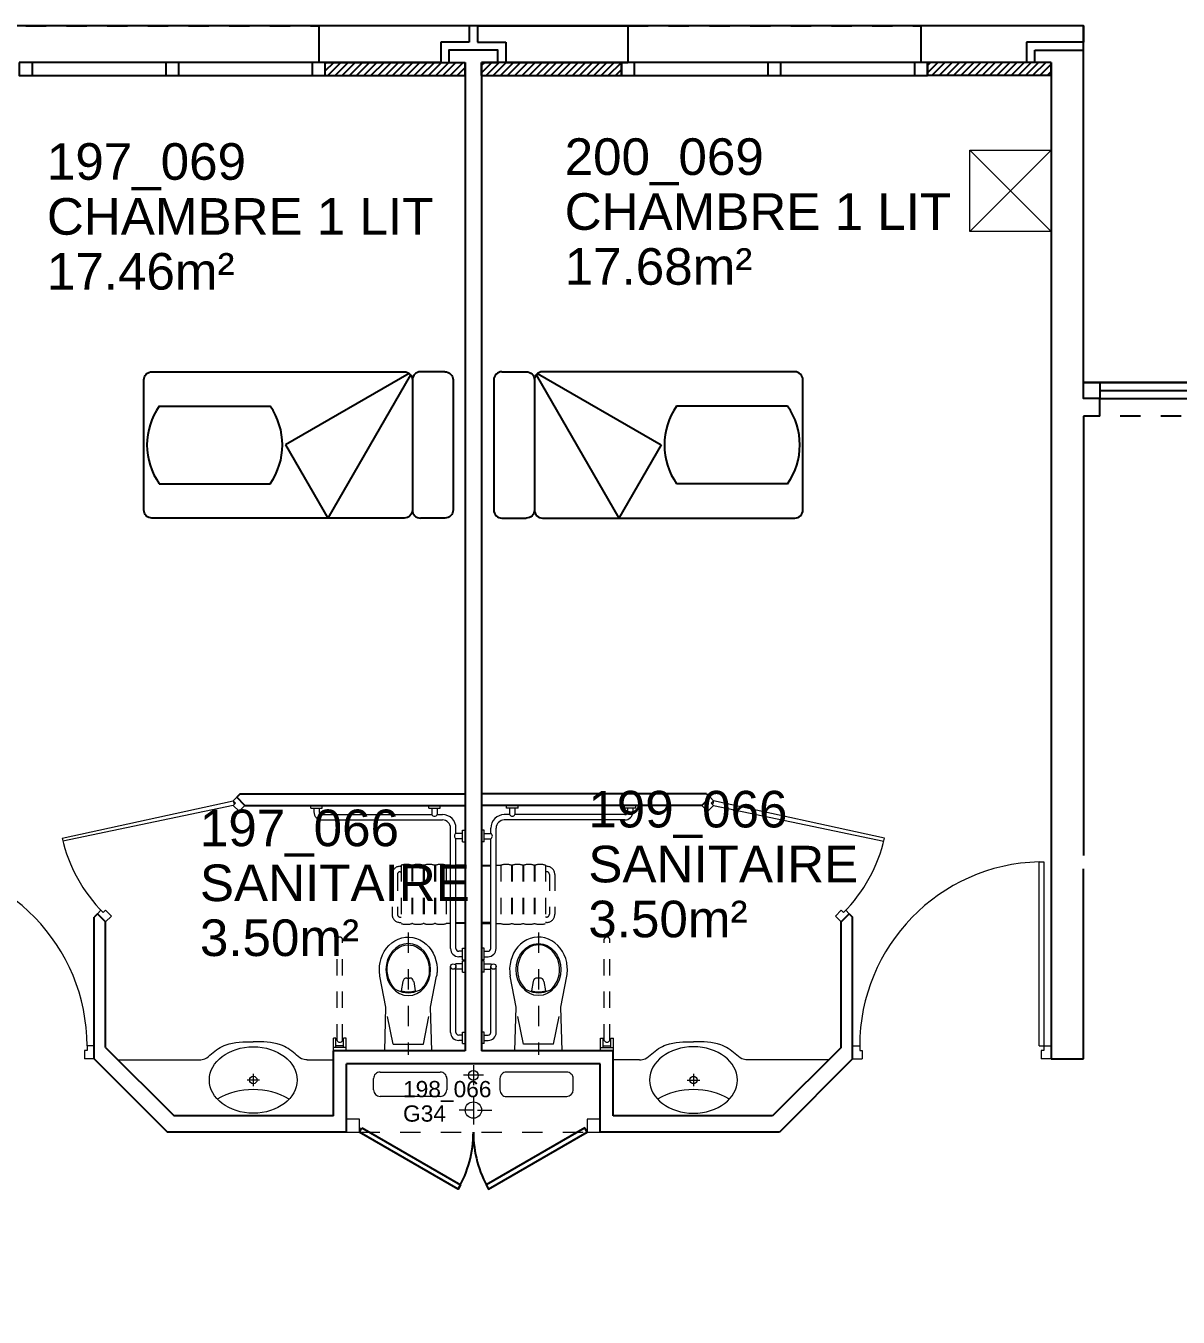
# Model space of a CAD drawing. Header units: metres. Extents: x -5 to 211, y -2 to 116.
# Drawn here: x 195.45 to 202.53, y 64.18 to 72.12 of the extents above; entities that cross this region are included whole.
import ezdxf

# ---------------------------------------------------------------- set-up
doc = ezdxf.new("R2010")
doc.units = ezdxf.units.M
doc.header["$MEASUREMENT"] = 0
for name, pattern in [('CACHÉ', [0.25, 0.125, -0.125]), ('CONTINU', [0]), ('HIDDEN2', [0.1875, 0.125, -0.0625])]:
    doc.linetypes.add(name, pattern=pattern)
doc.layers.get('0').update_dxf_attribs({"linetype": 'CONTINUOUS'})
for name, color, linetype in [('003 murs porteurs', 7, 'CONTINUOUS'), ('004 cloisons', 7, 'CONTINUOUS'), ('004 isolation', 7, 'CONTINUOUS'), ('005 Portes', 7, 'CONTINUOUS'), ('007 Fenêtre', 7, 'CONTINUOUS'), ('400 Lits', 150, 'CONTINUOUS'), ('A_Etiqu_Gaine', 8, 'CONTINUOUS'), ('A_Etiqu_Gaine_code', 8, 'CONTINUOUS'), ('A_Etiqu_Local', 8, 'CONTINUOUS'), ('A_MURS_CLOI', 7, 'CONTINUOUS'), ('CONTOUR', 54, 'CONTINUOUS')]:
    doc.layers.add(name, color=color, linetype=linetype)
for name, color, linetype, lineweight in [('A_EQPM', 142, 'CONTINUOUS', 0), ('A_PORT', 8, 'CONTINUOUS', 0), ('A_SANI', 5, 'CONTINU', 0)]:
    doc.layers.add(name, color=color, linetype=linetype, lineweight=lineweight)
doc.styles.add('Attribut', font='arial.ttf')

# ---------------------------------------------------------------- blocks, each defined once
blk = doc.blocks.new('BROCA5-G1096')
at = {"layer": '004 cloisons', "color": 1, "linetype": 'Continuous'}
for p, q in [((57.100014, 24.483267), (58.600014, 24.483267)), ((57.100014, 24.433256), (58.600014, 24.433256)), ((57.100014, 24.383268), (58.700012, 24.383261))]:
    blk.add_line(p, q, dxfattribs=at)
at = {"layer": '004 cloisons', "color": 7, "linetype": 'Continuous'}
for points in [[(57.100014, 24.383268), (57.000015, 24.383268), (57.000015, 24.483267), (57.100014, 24.483267)], [(58.700012, 24.383268), (58.600014, 24.383268), (58.600014, 24.483267), (58.700012, 24.483267)]]:
    blk.add_lwpolyline(points, close=True, dxfattribs=at)
blk = doc.blocks.new('BROCA5-G1099')
at = {"layer": '005 Portes', "color": 7, "linetype": 'Continuous'}
for points in [[(52.565075, 19.900732), (53.171291, 19.550734), (53.156292, 19.524754), (52.550076, 19.874752)], [(53.935078, 19.900732), (53.328861, 19.550734), (53.343861, 19.524754), (53.950077, 19.874752)]]:
    blk.add_lwpolyline(points, close=True, dxfattribs=at)
at = {"layer": '005 Portes', "color": 3, "linetype": 'Continuous'}
for centre, start, end in [((52.550076, 19.874752), 329.999989, 359.999983), ((53.950077, 19.874752), 179.999991, 209.999985)]:
    blk.add_arc(centre, 0.7, start, end, dxfattribs=at)
blk = doc.blocks.new('BROCA5-G1147')
at = {"layer": '004 cloisons', "color": 5, "linetype": 'Continuous'}
for p, q in [((52.300285, 26.674631), (52.300285, 26.449627)), ((53.225166, 26.674631), (52.300285, 26.674631)), ((53.225166, 26.674631), (53.225166, 26.574631)), ((53.050171, 26.574631), (53.050171, 26.449627)), ((53.225166, 26.574631), (53.050171, 26.574631)), ((53.050171, 26.449627), (52.300285, 26.449627))]:
    blk.add_line(p, q, dxfattribs=at)
blk = doc.blocks.new('BROCA5-G1158')
at = {"layer": '004 cloisons', "color": 52, "linetype": 'Continuous'}
for p, q in [((52.259899, 26.449627), (50.539898, 26.449627)), ((50.539898, 26.369629), (52.259899, 26.369629))]:
    blk.add_line(p, q, dxfattribs=at)
at = {"layer": '004 cloisons', "color": 7, "linetype": 'Continuous'}
for points in [[(50.459904, 26.449627), (50.459904, 26.369629), (50.539898, 26.369629), (50.539898, 26.449627)], [(51.359905, 26.449627), (51.359905, 26.369629), (51.439899, 26.369629), (51.439899, 26.449627)], [(52.259899, 26.449627), (52.259899, 26.369629), (52.339893, 26.369629), (52.339893, 26.449627)]]:
    blk.add_lwpolyline(points, close=True, dxfattribs=at)
blk = doc.blocks.new('BROCA5-G1159')
at = {"layer": '004 cloisons', "color": 52, "linetype": 'Continuous'}
for p, q in [((55.960049, 26.449627), (54.240047, 26.449627)), ((54.240047, 26.369629), (55.960049, 26.369629))]:
    blk.add_line(p, q, dxfattribs=at)
at = {"layer": '004 cloisons', "color": 7, "linetype": 'Continuous'}
for points in [[(54.160053, 26.449627), (54.160053, 26.369629), (54.240047, 26.369629), (54.240047, 26.449627)], [(55.060055, 26.449627), (55.060055, 26.369629), (55.140049, 26.369629), (55.140049, 26.449627)], [(55.960049, 26.449627), (55.960049, 26.369629), (56.040043, 26.369629), (56.040043, 26.449627)]]:
    blk.add_lwpolyline(points, close=True, dxfattribs=at)
blk = doc.blocks.new('BROCA5-G1160')
at = {"layer": '004 cloisons', "color": 5, "linetype": 'Continuous'}
for p, q in [((57.000069, 26.674631), (56.000187, 26.674631)), ((56.000187, 26.674631), (56.000187, 26.449627)), ((57.000069, 26.674631), (57.000069, 26.574631)), ((57.000069, 26.574631), (56.650074, 26.574631)), ((56.650074, 26.574631), (56.650074, 26.449627)), ((56.650074, 26.449627), (56.000187, 26.449627))]:
    blk.add_line(p, q, dxfattribs=at)
blk = doc.blocks.new('BROCA5-G1161')
at = {"layer": '004 cloisons', "color": 5, "linetype": 'Continuous'}
for p, q in [((53.275169, 26.674631), (54.20005, 26.674631)), ((53.275169, 26.674631), (53.275169, 26.574631)), ((54.20005, 26.674631), (54.20005, 26.449627)), ((53.275169, 26.574631), (53.450165, 26.574631)), ((53.450165, 26.574631), (53.450165, 26.449627)), ((53.450165, 26.449627), (54.20005, 26.449627))]:
    blk.add_line(p, q, dxfattribs=at)
blk = doc.blocks.new('A_Etiqu_Local')
at = {"style": 'Attribut', "flags": 1}
for tag, p in [('CODE_HOPITAL', (-0.4463, 1.9645)), ('CODE_SITE', (-0.4463, 1.7395)), ('CODE_BATIMENT', (-0.4463, 1.5145)), ('CODE_SECTEUR', (-0.4463, 1.2895)), ('CODE_ETAGE', (-0.4463, 1.0645)), ('NOM_NORMALISE', (-0.4463, -0.843)), ('SECTEUR_ACTIVITE', (-0.4463, -1.068)), ('SOUS_SECTEUR_ACTIVITE', (-0.4463, -1.293)), ('VOLUME', (-0.4463, -1.518)), ('SERVICE', (-0.4463, -1.743)), ('CODE_UG', (-0.4463, -1.968)), ('CODE_UA', (-0.4463, -2.193)), ('CODE_POLE', (-0.4463, -2.418)), ('OCCUPANT_EXTERNE', (-0.4463, -2.643)), ('DISPONIBILITE', (-0.4463, -2.868)), ('ACCES_HANDICAPES', (-0.4463, -3.093)), ('NATURE_SOL', (-0.4463, -3.318)), ('RISQUE_LABORATOIRE', (-0.4463, -3.543)), ('AMIANTE', (-0.4463, -3.768))]:
    blk.add_attdef(tag, p, '', height=0.15, dxfattribs=at)
at = {"layer": 'A_Etiqu_Local', "style": 'Attribut'}
for tag, p in [('CODE_PIECE', (-0.4437, 0.5281)), ('NOM_USAGE', (-0.4437, 0.1906)), ('SURFACE', (-0.4437, -0.1469))]:
    blk.add_attdef(tag, p, '', height=0.225, dxfattribs=at)
blk = doc.blocks.new('A_Etiqu_Gaine')
at = {"style": 'Attribut', "flags": 1}
for tag, p in [('CODE_HOPITAL', (-0.4323, 0.8651)), ('CODE_SITE', (-0.4323, 0.7151)), ('CODE_BATIMENT', (-0.4323, 0.5651)), ('CODE_SECTEUR', (-0.4323, 0.4151)), ('CODE_ETAGE', (-0.4323, 0.2651)), ('NOM_NORMALISE', (-0.4323, -0.3349)), ('SECTEUR_ACTIVITE', (-0.4323, -0.4849)), ('SOUS_SECTEUR_ACTIVITE', (-0.4323, -0.6349)), ('SURFACE', (-0.4323, -0.7849)), ('CODE_UG', (-0.4323, -0.9349)), ('CODE_POLE', (-0.4323, -1.0849)), ('AMIANTE', (-0.4323, -1.2349))]:
    blk.add_attdef(tag, p, '', height=0.1, dxfattribs=at)
at = {"layer": 'A_Etiqu_Gaine', "style": 'Attribut'}
blk.add_attdef('NOM_USAGE', (-0.4323, -0.1849), '', height=0.1, dxfattribs=at)
at = {"layer": 'A_Etiqu_Gaine_code', "style": 'Attribut'}
blk.add_attdef('CODE_PIECE', (-0.4323, -0.0349), '', height=0.1, dxfattribs=at)

msp = doc.modelspace()

# ---------------------------------------------------------------- linework, layer by layer
at = {"layer": '003 murs porteurs', "color": 8, "linetype": 'CACHÉ'}
for p, q in [((195.4501, 72.1208), (197.2505, 72.1208)), ((199.1503, 72.1208), (200.9504, 72.1208)), ((203.5502, 69.7208), (202.0502, 69.7208))]:
    msp.add_line(p, q, dxfattribs=at)
at = {"layer": '003 murs porteurs', "color": 8, "linetype": 'Continuous'}
for p, q in [((201.6502, 71.8957), (201.6502, 71.9708)), ((201.6502, 71.9708), (201.9502, 71.9708)), ((201.9502, 69.8294), (201.9502, 71.9708)), ((201.7502, 71.8957), (201.6502, 71.8957)), ((201.7502, 71.8957), (201.7502, 65.7709)), ((202.0502, 69.8294), (201.9502, 69.8294)), ((202.0502, 69.7208), (202.0502, 69.8294)), ((201.9502, 69.7208), (201.9502, 67.0209)), ((202.0502, 69.7208), (201.9502, 69.7208)), ((201.9502, 65.7709), (201.9502, 66.9395)), ((201.7502, 65.7709), (201.9502, 65.7709))]:
    msp.add_line(p, q, dxfattribs=at)
msp.add_lwpolyline([(198.2503, 71.8957), (198.3504, 71.8957), (198.3504, 71.9708), (198.0504, 71.9708), (198.0504, 71.8957), (198.1503, 71.8957)], dxfattribs=at)
at = {"layer": '004 cloisons', "color": 8, "linetype": 'Continuous'}
for p, q in [((198.1503, 71.8957), (198.1503, 65.8204)), ((198.2503, 71.8957), (198.2503, 65.8204)), ((195.9402, 65.8421), (196.3614, 65.4209)), ((198.1503, 65.8204), (197.3403, 65.8204)), ((197.3403, 65.4209), (197.3403, 65.8204)), ((199.0603, 65.8204), (198.2503, 65.8204)), ((199.0603, 65.4209), (199.0603, 65.8204)), ((200.4605, 65.8424), (200.039, 65.4209)), ((195.87, 65.7709), (196.32, 65.3209)), ((198.9803, 65.7404), (197.4203, 65.7404)), ((197.4203, 65.3209), (197.4203, 65.7404)), ((198.9803, 65.3209), (198.9803, 65.7404)), ((200.5305, 65.7709), (200.0805, 65.3209)), ((197.3403, 65.4209), (196.3614, 65.4209)), ((200.039, 65.4209), (199.0603, 65.4209)), ((197.4203, 65.3209), (196.32, 65.3209)), ((200.0805, 65.3209), (198.9803, 65.3209))]:
    msp.add_line(p, q, dxfattribs=at)
at = {"layer": '004 isolation', "color": 8, "linetype": 'Continuous'}
for p, q in [((197.2976, 71.8958), (197.2901, 71.8882)), ((197.2901, 71.844), (197.3418, 71.8958)), ((197.2901, 71.8957), (198.1503, 71.8957)), ((197.2901, 71.8157), (197.2901, 71.8957)), ((197.386, 71.8958), (197.306, 71.8157)), ((197.3502, 71.8157), (197.4302, 71.8958)), ((197.4744, 71.8957), (197.3944, 71.8157)), ((197.4386, 71.8157), (197.5186, 71.8957)), ((197.5628, 71.8957), (197.4828, 71.8157)), ((197.527, 71.8157), (197.607, 71.8958)), ((197.6512, 71.8958), (197.5712, 71.8157)), ((197.6154, 71.8157), (197.6954, 71.8958)), ((197.7396, 71.8958), (197.6596, 71.8157)), ((197.7038, 71.8157), (197.7838, 71.8958)), ((197.828, 71.8958), (197.748, 71.8157)), ((197.7921, 71.8157), (197.8722, 71.8958)), ((197.9164, 71.8958), (197.8363, 71.8157)), ((197.8805, 71.8157), (197.9606, 71.8958)), ((198.0047, 71.8958), (197.9247, 71.8157)), ((197.9689, 71.8157), (198.0489, 71.8958)), ((198.0931, 71.8958), (198.0131, 71.8157)), ((198.0573, 71.8157), (198.1373, 71.8958)), ((198.1503, 71.8645), (198.1015, 71.8157)), ((198.1503, 71.8157), (198.1503, 71.8957)), ((198.2699, 71.8958), (198.2505, 71.8763)), ((198.2505, 71.8321), (198.3141, 71.8958)), ((199.1106, 71.8957), (198.2505, 71.8957)), ((198.2505, 71.8157), (198.2505, 71.8957)), ((198.3583, 71.8958), (198.2782, 71.8157)), ((198.3224, 71.8157), (198.4025, 71.8958)), ((198.4467, 71.8957), (198.3666, 71.8157)), ((198.4108, 71.8157), (198.4909, 71.8957)), ((198.535, 71.8957), (198.455, 71.8157)), ((198.4992, 71.8157), (198.5792, 71.8958)), ((198.6234, 71.8958), (198.5434, 71.8157)), ((198.5876, 71.8157), (198.6676, 71.8958)), ((198.7118, 71.8958), (198.6318, 71.8157)), ((198.676, 71.8157), (198.756, 71.8958)), ((198.8002, 71.8958), (198.7202, 71.8157)), ((198.7644, 71.8157), (198.8444, 71.8958)), ((198.8886, 71.8958), (198.8086, 71.8157)), ((198.8528, 71.8157), (198.9328, 71.8958)), ((198.977, 71.8958), (198.897, 71.8157)), ((198.9412, 71.8157), (199.0212, 71.8958)), ((199.0654, 71.8958), (198.9854, 71.8157)), ((199.0295, 71.8157), (199.1096, 71.8958)), ((199.1106, 71.8526), (199.0737, 71.8157)), ((199.1106, 71.8157), (199.1106, 71.8957)), ((201.0099, 71.8957), (200.9902, 71.876)), ((201.7502, 71.8957), (200.9902, 71.8957)), ((200.9902, 71.8957), (200.9902, 71.8157)), ((200.9903, 71.8319), (201.0541, 71.8957)), ((201.0983, 71.8957), (201.0183, 71.8157)), ((201.0625, 71.8157), (201.1425, 71.8957)), ((201.1867, 71.8957), (201.1067, 71.8157)), ((201.1509, 71.8157), (201.2309, 71.8957)), ((201.2751, 71.8957), (201.1951, 71.8157)), ((201.2393, 71.8157), (201.3193, 71.8957)), ((201.3635, 71.8957), (201.2835, 71.8157)), ((201.3277, 71.8157), (201.4077, 71.8958)), ((201.4519, 71.8957), (201.3719, 71.8158)), ((201.4161, 71.8157), (201.4961, 71.8958)), ((201.5403, 71.8957), (201.4603, 71.8157)), ((201.5045, 71.8158), (201.5845, 71.8958)), ((201.6287, 71.8958), (201.5487, 71.8157)), ((201.5929, 71.8158), (201.6729, 71.8958)), ((201.7171, 71.8958), (201.6371, 71.8157)), ((201.6813, 71.8158), (201.7502, 71.8847)), ((201.7502, 71.8405), (201.7254, 71.8158)), ((201.7502, 71.8157), (201.7502, 71.8957)), ((197.2901, 71.8157), (198.1503, 71.8157)), ((198.1457, 71.8157), (198.1503, 71.8203)), ((198.2505, 71.8157), (199.1106, 71.8157)), ((201.7502, 71.8157), (200.9902, 71.8157))]:
    msp.add_line(p, q, dxfattribs=at)
at = {"layer": '400 Lits', "color": 8, "linetype": 'Continuous'}
for p, q in [((197.8065, 69.984), (197.046, 69.5449)), ((197.8145, 69.976), (197.3058, 69.0949)), ((197.8254, 69.9449), (197.8254, 69.1449)), ((198.0254, 69.9949), (197.8754, 69.9949)), ((198.3753, 69.9949), (198.5253, 69.9949)), ((198.5753, 69.9449), (198.5753, 69.1449)), ((198.5862, 69.976), (199.095, 69.0949)), ((198.5942, 69.984), (199.3548, 69.5449)), ((196.2699, 69.7834), (196.9515, 69.7834)), ((200.1308, 69.7834), (199.4493, 69.7834)), ((197.046, 69.5449), (197.3058, 69.0949)), ((199.3548, 69.5449), (199.095, 69.0949)), ((196.2699, 69.3063), (196.9515, 69.3063)), ((200.1308, 69.3063), (199.4493, 69.3063)), ((198.0254, 69.0949), (197.8754, 69.0949)), ((198.3753, 69.0949), (198.5253, 69.0949))]:
    msp.add_line(p, q, dxfattribs=at)
for points in [[(197.7757, 69.0949), (196.2254, 69.0949, -0.414214), (196.1754, 69.1449), (196.1754, 69.9449, -0.414214), (196.2254, 69.9949), (197.7757, 69.9949)], [(197.7754, 69.9949, -0.414213), (197.8254, 69.9449), (197.8254, 69.1449, -0.414214), (197.7754, 69.0949)], [(197.8754, 69.9949, 0.414213), (197.8254, 69.9449), (197.8254, 69.1449, 0.414214), (197.8754, 69.0949)], [(198.0254, 69.9949, -0.414214), (198.0754, 69.9449), (198.0754, 69.1449, -0.414214), (198.0254, 69.0949)], [(198.3753, 69.9949, 0.414214), (198.3253, 69.9449), (198.3253, 69.1449, 0.414214), (198.3753, 69.0949)], [(198.5253, 69.9949, -0.414213), (198.5753, 69.9449), (198.5753, 69.1449, -0.414214), (198.5253, 69.0949)], [(198.6253, 69.9949, 0.414213), (198.5753, 69.9449), (198.5753, 69.1449, 0.414214), (198.6253, 69.0949)], [(198.6251, 69.0949), (200.1753, 69.0949, 0.414214), (200.2253, 69.1449), (200.2253, 69.9449, 0.414214), (200.1753, 69.9949), (198.6251, 69.9949)]]:
    msp.add_lwpolyline(points, format="xyb", dxfattribs=at)
for centre, start, end in [((196.6107, 69.5449), 145.00777, 214.99254), ((196.6107, 69.5449), 325.00791, 34.99193), ((199.7901, 69.5449), 145.00807, 214.99209), ((199.7901, 69.5449), 325.00746, 34.99223)]:
    msp.add_arc(centre, 0.416, start, end, dxfattribs=at)
at = {"layer": 'A_EQPM', "color": 8}
for p, q in [((201.2502, 71.3571), (201.7502, 70.8571)), ((201.7502, 71.3571), (201.2502, 70.8571))]:
    msp.add_line(p, q, dxfattribs=at)
msp.add_lwpolyline([(201.2502, 71.3571), (201.7502, 71.3571), (201.7502, 70.8571), (201.2502, 70.8571)], close=True, dxfattribs=at)
at = {"layer": 'A_MURS_CLOI', "color": 8, "linetype": 'Continuous'}
for p, q in [((196.7675, 67.3999), (196.7467, 67.3791)), ((196.7675, 67.3999), (198.1504, 67.3999)), ((199.6333, 67.3999), (198.2503, 67.3999)), ((199.6333, 67.3999), (199.6541, 67.3791)), ((196.7958, 67.3299), (196.7463, 67.3794)), ((196.7965, 67.3299), (196.7961, 67.3296)), ((196.7965, 67.3299), (198.1504, 67.3299)), ((199.6043, 67.3299), (198.2503, 67.3299)), ((199.6043, 67.3299), (199.6046, 67.3296)), ((199.6046, 67.3296), (199.6541, 67.3791)), ((195.891, 66.6634), (195.8702, 66.6425)), ((195.8702, 65.7707), (195.8702, 66.6425)), ((195.9405, 66.6139), (195.891, 66.6634)), ((195.9402, 65.8421), (195.9403, 66.6141)), ((195.9405, 66.6139), (195.9402, 66.6136)), ((200.4602, 66.6139), (200.5097, 66.6634)), ((200.4602, 66.6139), (200.4605, 66.6136)), ((200.4605, 65.8424), (200.4605, 66.6141)), ((200.5097, 66.6634), (200.5305, 66.6425)), ((200.5305, 65.7707), (200.5305, 66.6425))]:
    msp.add_line(p, q, dxfattribs=at)
at = {"layer": 'A_PORT', "color": 8}
for p, q in [((195.6738, 67.1287), (196.7251, 67.3582)), ((196.7251, 67.3299), (195.6784, 67.1092)), ((200.727, 67.1287), (199.6756, 67.3582)), ((199.6756, 67.3299), (200.7224, 67.1092))]:
    msp.add_line(p, q, dxfattribs=at)
at = {"layer": 'A_PORT', "color": 8, "linetype": 'Continuous'}
for p, q in [((201.6763, 65.8509), (201.6763, 66.9825)), ((201.6763, 66.9825), (201.7063, 66.9825)), ((201.7063, 66.9825), (201.7063, 65.8231)), ((195.8101, 65.8231), (195.8101, 65.7709)), ((195.8261, 65.8231), (195.8101, 65.8231)), ((195.8261, 65.8509), (195.8261, 65.8231)), ((195.87, 65.8509), (195.8261, 65.8509)), ((195.87, 65.7709), (195.87, 65.8509)), ((200.5305, 65.7709), (200.5305, 65.8509)), ((200.5305, 65.8509), (200.5743, 65.8509)), ((200.5743, 65.8509), (200.5743, 65.8231)), ((200.5743, 65.8231), (200.5903, 65.8231)), ((200.5903, 65.8231), (200.5903, 65.7709)), ((201.6763, 65.8509), (201.7502, 65.8509)), ((201.6903, 65.8231), (201.6903, 65.7709)), ((201.7063, 65.8231), (201.6903, 65.8231)), ((201.7502, 65.7709), (201.7502, 65.8509)), ((195.87, 65.7709), (195.8101, 65.7709)), ((200.5305, 65.7709), (200.5903, 65.7709)), ((201.7502, 65.7709), (201.6903, 65.7709))]:
    msp.add_line(p, q, dxfattribs=at)
at = {"layer": 'A_PORT', "color": 8, "linetype": 'CACHÉ'}
msp.add_line((197.5003, 65.3209), (198.9003, 65.3209), dxfattribs=at)
at = {"layer": 'A_PORT', "color": 8}
for points in [[(195.9402, 66.6849), (195.9261, 66.6707), (195.9119, 66.6849), (195.8907, 66.6637), (195.9402, 66.6142), (195.9756, 66.6495), (195.9402, 66.6849)], [(200.4605, 66.6849), (200.4747, 66.6707), (200.4888, 66.6849), (200.51, 66.6637), (200.4605, 66.6142), (200.4252, 66.6495), (200.4605, 66.6849)]]:
    msp.add_lwpolyline(points, dxfattribs=at)
at = {"layer": 'A_PORT', "color": 8, "linetype": 'Continuous'}
for points in [[(197.5003, 65.3209), (197.5003, 65.4009), (197.4203, 65.4009), (197.4203, 65.3209)], [(198.9803, 65.3209), (198.9803, 65.4009), (198.9003, 65.4009), (198.9003, 65.3209)]]:
    msp.add_lwpolyline(points, close=True, dxfattribs=at)
at = {"layer": 'A_PORT', "color": 8}
for centre, start, end in [((196.5905, 67.3352), 192.69728, 225.00268), ((199.8103, 67.3352), 314.99732, 347.30272)]:
    msp.add_arc(centre, 0.9397, start, end, dxfattribs=at)
at = {"layer": 'A_PORT', "color": 8, "linetype": 'Continuous'}
for centre, start, end in [((194.6941, 65.8509), 0, 88.48138), ((201.7063, 65.8509), 91.51862, 180)]:
    msp.add_arc(centre, 1.132, start, end, dxfattribs=at)
at = {"layer": 'A_SANI', "color": 8}
for p, q in [((196.7463, 67.3794), (196.7251, 67.3582)), ((196.7251, 67.3582), (196.7299, 67.3388)), ((196.7251, 67.3582), (196.7393, 67.3441)), ((196.7393, 67.3441), (196.7251, 67.3299)), ((196.7251, 67.3299), (196.7605, 67.2946)), ((196.7605, 67.2946), (196.7958, 67.3299)), ((199.6403, 67.2946), (199.6049, 67.3299)), ((199.6756, 67.3299), (199.6403, 67.2946)), ((199.6544, 67.3794), (199.6756, 67.3582)), ((199.6756, 67.3582), (199.6615, 67.3441)), ((199.6615, 67.3441), (199.6756, 67.3299)), ((199.6756, 67.3582), (199.6709, 67.3388))]:
    msp.add_line(p, q, dxfattribs=at)
at = {"layer": 'A_SANI', "color": 8, "linetype": 'Continuous'}
for p, q in [((197.2014, 67.3132), (197.2014, 67.3299)), ((197.2014, 67.3132), (197.2721, 67.3132)), ((197.2202, 67.3132), (197.2202, 67.2899)), ((197.2532, 67.3132), (197.2532, 67.2899)), ((197.2721, 67.3132), (197.2721, 67.3299)), ((197.9261, 67.3299), (197.9968, 67.3299)), ((197.9261, 67.3132), (197.9261, 67.3299)), ((197.9261, 67.3132), (197.9968, 67.3132)), ((197.9449, 67.3132), (197.9449, 67.2729)), ((197.9779, 67.3132), (197.9779, 67.2729)), ((197.9968, 67.3132), (197.9968, 67.3299)), ((198.4747, 67.3299), (198.404, 67.3299)), ((198.404, 67.3132), (198.404, 67.3299)), ((198.4747, 67.3132), (198.404, 67.3132)), ((198.4228, 67.3132), (198.4228, 67.2729)), ((198.4558, 67.3132), (198.4558, 67.2729)), ((198.4747, 67.3132), (198.4747, 67.3299)), ((199.1287, 67.3132), (199.1287, 67.3299)), ((199.1994, 67.3132), (199.1287, 67.3132)), ((199.1475, 67.3132), (199.1475, 67.2899)), ((199.1805, 67.3132), (199.1805, 67.2899)), ((199.1994, 67.3132), (199.1994, 67.3299)), ((197.2702, 67.2729), (197.9449, 67.2729)), ((197.2702, 67.2399), (198.0104, 67.2399)), ((197.9779, 67.2729), (198.0104, 67.2729)), ((198.4228, 67.2729), (198.3903, 67.2729)), ((199.1305, 67.2399), (198.3903, 67.2399)), ((199.1305, 67.2729), (198.4558, 67.2729)), ((198.0604, 66.4497), (198.0604, 67.1899)), ((198.0934, 67.1574), (198.0934, 67.1899)), ((198.1337, 67.1574), (198.0934, 67.1574)), ((198.1337, 67.1763), (198.1504, 67.1763)), ((198.1337, 67.1056), (198.1337, 67.1763)), ((198.1504, 67.1056), (198.1504, 67.1763)), ((198.2503, 67.1056), (198.2503, 67.1763)), ((198.2671, 67.1763), (198.2503, 67.1763)), ((198.2671, 67.1056), (198.2671, 67.1763)), ((198.2671, 67.1574), (198.3073, 67.1574)), ((198.3073, 67.1574), (198.3073, 67.1899)), ((198.3403, 66.4497), (198.3403, 67.1899)), ((198.0934, 66.4497), (198.0934, 67.1244)), ((198.1337, 67.1244), (198.0934, 67.1244)), ((198.1337, 67.1056), (198.1504, 67.1056)), ((198.2671, 67.1056), (198.2503, 67.1056)), ((198.2671, 67.1244), (198.3073, 67.1244)), ((198.3073, 66.4497), (198.3073, 67.1244)), ((198.1337, 66.4327), (198.1104, 66.4327)), ((198.1337, 66.3808), (198.1337, 66.4516)), ((198.1337, 66.4516), (198.1504, 66.4516)), ((198.2671, 66.4516), (198.2503, 66.4516)), ((198.2671, 66.3808), (198.2671, 66.4516)), ((198.2671, 66.4327), (198.2903, 66.4327)), ((198.1335, 66.3557), (198.0933, 66.3557)), ((198.1337, 66.3997), (198.1104, 66.3997)), ((198.1335, 66.3039), (198.1335, 66.3746)), ((198.1335, 66.3746), (198.1503, 66.3746)), ((198.1337, 66.3808), (198.1504, 66.3808)), ((198.1503, 66.3039), (198.1503, 66.3746)), ((198.2671, 66.3808), (198.2503, 66.3808)), ((198.2505, 66.3039), (198.2505, 66.3746)), ((198.2672, 66.3746), (198.2505, 66.3746)), ((198.2671, 66.3997), (198.2903, 66.3997)), ((198.2672, 66.3039), (198.2672, 66.3746)), ((198.2672, 66.3557), (198.3075, 66.3557)), ((197.6627, 66.0904), (197.6263, 66.2809)), ((197.9377, 66.0904), (197.9742, 66.2809)), ((198.0603, 65.9346), (198.0603, 66.3392)), ((198.0933, 65.9346), (198.0933, 66.3392)), ((198.1335, 66.3227), (198.0933, 66.3227)), ((198.1335, 66.3039), (198.1503, 66.3039)), ((198.2672, 66.3039), (198.2505, 66.3039)), ((198.2672, 66.3227), (198.3075, 66.3227)), ((198.3075, 65.9346), (198.3075, 66.3392)), ((198.3405, 65.9346), (198.3405, 66.3392)), ((198.463, 66.0904), (198.4266, 66.2809)), ((198.738, 66.0904), (198.7745, 66.2809)), ((197.7671, 66.2479), (197.7574, 66.1896)), ((197.7918, 66.2687), (197.8087, 66.2687)), ((197.8334, 66.2479), (197.8431, 66.1898)), ((198.5674, 66.2479), (198.5577, 66.1898)), ((198.609, 66.2687), (198.5921, 66.2687)), ((198.6336, 66.2479), (198.6434, 66.1896)), ((197.6552, 65.8204), (197.6627, 66.0904)), ((197.9452, 65.8204), (197.9377, 66.0904)), ((198.4555, 65.8204), (198.463, 66.0904)), ((198.7455, 65.8204), (198.738, 66.0904)), ((197.7071, 65.8611), (197.6729, 66.0311)), ((197.8934, 65.8611), (197.9276, 66.0311)), ((198.5074, 65.8611), (198.4732, 66.0311)), ((198.6936, 65.8611), (198.7279, 66.0311)), ((197.3403, 65.8204), (197.3403, 65.8999)), ((197.3561, 65.8999), (197.3403, 65.8999)), ((197.3561, 65.8414), (197.3561, 65.8999)), ((197.3628, 65.8924), (197.3561, 65.8924)), ((197.4024, 65.8924), (197.3958, 65.8924)), ((197.4024, 65.8414), (197.4024, 65.8999)), ((197.4183, 65.8999), (197.4024, 65.8999)), ((197.4183, 65.8204), (197.4183, 65.8999)), ((198.1335, 65.9176), (198.1103, 65.9176)), ((198.1335, 65.8846), (198.1103, 65.8846)), ((198.1335, 65.9364), (198.1503, 65.9364)), ((198.1335, 65.8657), (198.1335, 65.9364)), ((198.2672, 65.9364), (198.2505, 65.9364)), ((198.2672, 65.8657), (198.2672, 65.9364)), ((198.2672, 65.9176), (198.2905, 65.9176)), ((198.2672, 65.8846), (198.2905, 65.8846)), ((198.9825, 65.8204), (198.9825, 65.8999)), ((198.9825, 65.8999), (198.9983, 65.8999)), ((198.9983, 65.8414), (198.9983, 65.8999)), ((198.9983, 65.8924), (199.005, 65.8924)), ((199.038, 65.8924), (199.0446, 65.8924)), ((199.0446, 65.8414), (199.0446, 65.8999)), ((199.0446, 65.8999), (199.0605, 65.8999)), ((199.0605, 65.8204), (199.0605, 65.8999)), ((197.4183, 65.8414), (197.3403, 65.8414)), ((197.4024, 65.8525), (197.3561, 65.8525)), ((197.7071, 65.8611), (197.8934, 65.8611)), ((198.1335, 65.8657), (198.1503, 65.8657)), ((198.2672, 65.8657), (198.2505, 65.8657)), ((198.6936, 65.8611), (198.5074, 65.8611)), ((198.9825, 65.8414), (199.0605, 65.8414)), ((198.9983, 65.8525), (199.0446, 65.8525)), ((196.0166, 65.7657), (196.5167, 65.7657)), ((197.1789, 65.7657), (197.3403, 65.7657)), ((198.2004, 65.7324), (198.2004, 65.6094)), ((199.2218, 65.7657), (199.0605, 65.7657)), ((200.3841, 65.7657), (199.8841, 65.7657)), ((196.8861, 65.6417), (196.8096, 65.6417)), ((196.8478, 65.68), (196.8478, 65.6035)), ((197.587, 65.5804), (197.587, 65.6504)), ((197.627, 65.6904), (197.997, 65.6904)), ((198.037, 65.6504), (198.037, 65.5804)), ((198.2619, 65.6709), (198.1389, 65.6709)), ((198.3638, 65.6504), (198.3638, 65.5804)), ((198.7738, 65.6904), (198.4038, 65.6904)), ((198.8138, 65.5804), (198.8138, 65.6504)), ((199.5147, 65.6417), (199.5912, 65.6417)), ((199.5529, 65.68), (199.5529, 65.6035)), ((197.997, 65.5404), (197.627, 65.5404)), ((198.2004, 65.5449), (198.2004, 65.3692)), ((198.4038, 65.5404), (198.7738, 65.5404)), ((198.2004, 65.4571), (198.1125, 65.4571)), ((198.2254, 65.4571), (198.3133, 65.4571))]:
    msp.add_line(p, q, dxfattribs=at)
at = {"layer": 'A_SANI', "color": 8, "linetype": 'HIDDEN2', "ltscale": 0.5}
for p, q in [((197.7504, 66.9551), (197.7571, 66.9551)), ((197.7504, 66.9221), (197.7571, 66.9221)), ((197.7571, 66.9619), (197.7571, 66.6033)), ((197.8221, 66.9619), (197.8221, 66.6033)), ((197.8271, 66.9619), (197.8221, 66.9619)), ((197.8271, 66.9619), (197.8271, 66.6033)), ((197.8921, 66.9619), (197.8921, 66.6033)), ((197.8971, 66.9619), (197.8921, 66.9619)), ((197.8971, 66.9619), (197.8971, 66.6033)), ((197.9621, 66.9619), (197.9621, 66.6033)), ((197.9671, 66.9619), (197.9621, 66.9619)), ((197.9671, 66.9619), (197.9671, 66.6033)), ((198.0321, 66.9619), (198.0321, 66.6033)), ((198.0604, 66.9619), (198.0321, 66.9619)), ((198.1504, 66.9619), (198.0934, 66.9619)), ((198.0934, 66.9551), (198.1504, 66.9551)), ((198.2503, 66.9619), (198.3073, 66.9619)), ((198.3073, 66.9551), (198.2503, 66.9551)), ((198.3403, 66.9619), (198.3686, 66.9619)), ((198.3686, 66.9619), (198.3686, 66.6033)), ((198.4336, 66.9619), (198.4336, 66.6033)), ((198.4336, 66.9619), (198.4386, 66.9619)), ((198.4386, 66.9619), (198.4386, 66.6033)), ((198.5036, 66.9619), (198.5036, 66.6033)), ((198.5036, 66.9619), (198.5086, 66.9619)), ((198.5086, 66.9619), (198.5086, 66.6033)), ((198.5736, 66.9619), (198.5736, 66.6033)), ((198.5736, 66.9619), (198.5786, 66.9619)), ((198.5786, 66.9619), (198.5786, 66.6033)), ((198.6436, 66.9619), (198.6436, 66.6033)), ((198.6503, 66.9551), (198.6436, 66.9551)), ((198.6503, 66.9221), (198.6436, 66.9221)), ((197.7004, 66.9051), (197.7004, 66.6601)), ((197.7334, 66.9051), (197.7334, 66.6601)), ((198.6673, 66.9051), (198.6673, 66.6601)), ((198.7003, 66.9051), (198.7003, 66.6601)), ((197.7504, 66.6431), (197.7571, 66.6431)), ((197.7504, 66.6101), (197.7571, 66.6101)), ((197.8271, 66.6033), (197.8221, 66.6033)), ((197.8971, 66.6033), (197.8921, 66.6033)), ((197.9671, 66.6033), (197.9621, 66.6033)), ((198.0604, 66.6033), (198.0321, 66.6033)), ((198.0934, 66.6101), (198.1504, 66.6101)), ((198.1504, 66.6033), (198.0934, 66.6033)), ((198.3073, 66.6101), (198.2503, 66.6101)), ((198.2503, 66.6033), (198.3073, 66.6033)), ((198.3403, 66.6033), (198.3686, 66.6033)), ((198.4336, 66.6033), (198.4386, 66.6033)), ((198.5036, 66.6033), (198.5086, 66.6033)), ((198.5736, 66.6033), (198.5786, 66.6033)), ((198.6503, 66.6431), (198.6436, 66.6431)), ((198.6503, 66.6101), (198.6436, 66.6101)), ((197.3628, 65.8848), (197.3628, 66.5084)), ((197.3958, 65.8848), (197.3958, 66.5084)), ((199.005, 65.8848), (199.005, 66.5084)), ((199.038, 65.8848), (199.038, 66.5084))]:
    msp.add_line(p, q, dxfattribs=at)
at = {"layer": 'A_SANI', "color": 8, "linetype": 'HIDDEN2'}
for p, q in [((197.8002, 66.5483), (197.8002, 65.796)), ((198.6005, 66.5483), (198.6005, 65.796))]:
    msp.add_line(p, q, dxfattribs=at)
at = {"layer": 'A_SANI', "color": 8, "linetype": 'Continuous'}
for centre, radius in [((198.0768, 66.3392), 0.0165), ((198.324, 66.3392), 0.0165), ((196.8478, 65.6417), 0.023), ((198.2004, 65.6709), 0.03), ((199.5529, 65.6417), 0.023), ((198.2004, 65.4571), 0.05)]:
    msp.add_circle(centre, radius, dxfattribs=at)
for centre, radius, start, end in [((197.2702, 67.2899), 0.05, 180, 270), ((197.2702, 67.2899), 0.017, 180, 270), ((197.9614, 67.2821), 0.0189, 209.13506, 330.86494), ((198.0104, 67.1899), 0.083, 0, 90), ((198.0104, 67.1899), 0.05, 0, 90), ((198.3903, 67.1899), 0.083, 90, 180), ((198.3903, 67.1899), 0.05, 90, 180), ((198.4393, 67.2821), 0.0189, 209.13506, 330.86494), ((199.1305, 67.2899), 0.017, 270, 0), ((199.1305, 67.2899), 0.05, 270, 0), ((198.1026, 67.1409), 0.0189, 119.13506, 240.86494), ((198.2981, 67.1409), 0.0189, 299.13506, 60.86494), ((198.1104, 66.4497), 0.05, 180, 270), ((198.1104, 66.4497), 0.017, 180, 270), ((198.2903, 66.4497), 0.05, 270, 0), ((198.2903, 66.4497), 0.017, 270, 0), ((198.1025, 66.3392), 0.0189, 119.13506, 140.11187), ((198.2983, 66.3392), 0.0189, 39.88813, 60.86494), ((197.7528, 66.2389), 0.05, 225.91597, 244.7386), ((197.7999, 66.3386), 0.1602, 244.7386, 295.27673), ((197.7918, 66.2437), 0.025, 90, 170.48257), ((197.8087, 66.2437), 0.025, 9.51743, 90), ((197.8469, 66.2389), 0.05, 295.27673, 313.69166), ((198.5538, 66.2389), 0.05, 226.30834, 244.72327), ((198.6009, 66.3386), 0.1602, 244.72327, 295.2614), ((198.5921, 66.2437), 0.025, 90, 170.48257), ((198.609, 66.2437), 0.025, 9.51743, 90), ((198.6479, 66.2389), 0.05, 295.2614, 314.08403), ((197.7999, 66.3441), 0.1602, 254.61449, 285.64877), ((198.6009, 66.3441), 0.1602, 254.35123, 285.38551), ((197.3793, 65.8914), 0.0178, 201.92878, 338.07122), ((198.1103, 65.9346), 0.05, 180, 270), ((198.1103, 65.9346), 0.017, 180, 270), ((198.2905, 65.9346), 0.017, 270, 0), ((198.2905, 65.9346), 0.05, 270, 0), ((199.0215, 65.8914), 0.0178, 201.92878, 338.07122), ((197.627, 65.6504), 0.04, 89.99924, 179.99933), ((197.997, 65.6504), 0.04, 359.99924, 89.99933), ((198.4038, 65.6504), 0.04, 90.00067, 180.00076), ((198.7738, 65.6504), 0.04, 0.00067, 90.00076), ((196.8478, 65.1351), 0.4476, 60.42755, 119.57245), ((197.627, 65.5804), 0.04, 180.00006, 269.99994), ((197.997, 65.5804), 0.04, 269.99934, 359.99923), ((198.4038, 65.5804), 0.04, 180.00067, 270.00076), ((198.7738, 65.5804), 0.04, 270.00006, 359.99994), ((199.5529, 65.1351), 0.4476, 60.42755, 119.57245)]:
    msp.add_arc(centre, radius, start, end, dxfattribs=at)
at = {"layer": 'A_SANI', "color": 8, "linetype": 'HIDDEN2', "ltscale": 0.5}
for centre, radius, start, end in [((197.7504, 66.9051), 0.05, 90, 180), ((197.7504, 66.9051), 0.017, 90, 180), ((197.7896, 66.8496), 0.1169, 73.86503, 106.13497), ((197.8596, 66.8496), 0.1169, 73.86503, 106.13497), ((197.9296, 66.8496), 0.1169, 73.86503, 106.13497), ((197.9996, 66.8496), 0.1169, 73.86503, 106.13497), ((198.4011, 66.8496), 0.1169, 73.86503, 106.13497), ((198.4711, 66.8496), 0.1169, 73.86503, 106.13497), ((198.5411, 66.8496), 0.1169, 73.86503, 106.13497), ((198.6111, 66.8496), 0.1169, 73.86503, 106.13497), ((198.6503, 66.9051), 0.05, 360, 90), ((198.6503, 66.9051), 0.017, 360, 90), ((197.7504, 66.6601), 0.05, 180, 270), ((197.7504, 66.6601), 0.017, 180, 270), ((197.7896, 66.7156), 0.1169, 253.86503, 286.13497), ((197.8596, 66.7156), 0.1169, 253.86503, 286.13497), ((197.9296, 66.7156), 0.1169, 253.86503, 286.13497), ((197.9996, 66.7156), 0.1169, 253.86503, 286.13497), ((198.4011, 66.7156), 0.1169, 253.86503, 286.13497), ((198.4711, 66.7156), 0.1169, 253.86503, 286.13497), ((198.5411, 66.7156), 0.1169, 253.86503, 286.13497), ((198.6111, 66.7156), 0.1169, 253.86503, 286.13497), ((198.6503, 66.6601), 0.05, 270, 0), ((198.6503, 66.6601), 0.017, 270, 0), ((197.3793, 66.5031), 0.0173, 17.79386, 162.20614), ((199.0215, 66.5031), 0.0173, 17.79386, 162.20614)]:
    msp.add_arc(centre, radius, start, end, dxfattribs=at)
at = {"layer": 'A_SANI', "color": 8, "linetype": 'Continuous', "extrusion": (0, 0, -1)}
for centre, major_axis, ratio in [((197.8002, 66.3204), (0, -0.16), 0.859387), ((199.5529, 65.6417), (-0.27, 0), 0.755556)]:
    msp.add_ellipse(centre, major_axis=major_axis, ratio=ratio, dxfattribs=at)
at = {"layer": 'A_SANI', "color": 8, "linetype": 'Continuous'}
for centre, major_axis, ratio in [((198.6005, 66.3204), (0, -0.16), 0.859387), ((196.8478, 65.6417), (0.27, 0), 0.755556)]:
    msp.add_ellipse(centre, major_axis=major_axis, ratio=ratio, dxfattribs=at)
for points, knots in [([(197.6263, 66.2809), (197.6217, 66.3074), (197.6215, 66.3368), (197.6399, 66.428), (197.6818, 66.4844), (197.7954, 66.5316), (197.864, 66.5187), (197.957, 66.4358), (197.9817, 66.3692), (197.9766, 66.2968), (197.9756, 66.2888), (197.9742, 66.2809)], [1.357319, 1.357319, 1.357319, 1.357319, 1.801245, 1.801245, 2.798426, 2.798426, 3.795608, 3.795608, 4.792789, 4.792789, 4.916836, 4.916836, 4.916836, 4.916836]), ([(198.7745, 66.2809), (198.7791, 66.3074), (198.7793, 66.3368), (198.7609, 66.428), (198.7189, 66.4844), (198.6054, 66.5316), (198.5367, 66.5187), (198.4437, 66.4358), (198.4191, 66.3692), (198.4241, 66.2968), (198.4251, 66.2888), (198.4266, 66.2809)], [1.357319, 1.357319, 1.357319, 1.357319, 1.801245, 1.801245, 2.798426, 2.798426, 3.795608, 3.795608, 4.792789, 4.792789, 4.916836, 4.916836, 4.916836, 4.916836]), ([(197.718, 66.203), (197.6827, 66.2373), (197.6644, 66.2953), (197.6818, 66.4031), (197.7179, 66.4498), (197.8068, 66.4817), (197.8582, 66.4671), (197.9248, 66.3895), (197.9379, 66.3279), (197.9162, 66.2466), (197.901, 66.2215), (197.8815, 66.2028)], [0.692162, 0.692162, 0.692162, 0.692162, 1.75636, 1.75636, 2.841981, 2.841981, 3.927602, 3.927602, 5.013223, 5.013223, 5.598138, 5.598138, 5.598138, 5.598138]), ([(198.6827, 66.203), (198.7181, 66.2373), (198.7364, 66.2953), (198.719, 66.4031), (198.6829, 66.4498), (198.5939, 66.4817), (198.5426, 66.4671), (198.476, 66.3895), (198.4628, 66.3279), (198.4845, 66.2466), (198.4997, 66.2215), (198.5193, 66.2028)], [0.692162, 0.692162, 0.692162, 0.692162, 1.75636, 1.75636, 2.841981, 2.841981, 3.927602, 3.927602, 5.013223, 5.013223, 5.598138, 5.598138, 5.598138, 5.598138])]:
    msp.add_open_spline(points, degree=3, knots=knots, dxfattribs=at)
for points in [[(196.5167, 65.7657), (196.5509, 65.7728), (196.5909, 65.8027), (196.6807, 65.8583), (196.8478, 65.8757)], [(197.1789, 65.7657), (197.1447, 65.7728), (197.1048, 65.8027), (197.0149, 65.8583), (196.8478, 65.8757)], [(199.2218, 65.7657), (199.256, 65.7728), (199.296, 65.8027), (199.3858, 65.8583), (199.5529, 65.8757)], [(199.8841, 65.7657), (199.8498, 65.7728), (199.8099, 65.8027), (199.7201, 65.8583), (199.5529, 65.8757)]]:
    msp.add_spline(points, degree=3, dxfattribs=at)
at = {"layer": 'CONTOUR', "color": 8}
msp.add_lwpolyline([(185.4002, 49.721), (187.2502, 49.721), (187.2502, 48.7963), (198.1166, 48.7963), (198.1166, 47.4963), (209.1162, 47.4963), (209.1162, 54.6709), (208.3659, 54.6709), (208.3659, 56.2709), (209.1413, 56.2709), (209.1413, 59.8212), (210.8494, 59.8212), (210.8494, 70.6212), (203.6499, 70.6212), (203.6499, 69.9294), (201.9503, 69.9294), (201.9503, 72.1208), (187.2502, 72.1208), (187.2502, 66.5211), (185.4002, 66.5211)], dxfattribs=at)

# ---------------------------------------------------------------- block references
at = {"layer": '003 murs porteurs', "color": 8}
for name in ['BROCA5-G1147', 'BROCA5-G1161', 'BROCA5-G1160']:
    msp.add_blockref(name, (144.9502, 45.4461), dxfattribs=at)
at = {"layer": '007 Fenêtre', "color": 8}
for name in ['BROCA5-G1158', 'BROCA5-G1159', 'BROCA5-G1096']:
    msp.add_blockref(name, (144.9502, 45.4461), dxfattribs=at)
at = {"layer": 'A_Etiqu_Gaine', "color": 8}
ref = msp.add_blockref('A_Etiqu_Gaine', (198.2003, 65.5706), dxfattribs=at)
ref.add_attrib('CODE_PIECE', '198_066', (197.7679, 65.5358), dxfattribs={"layer": 'A_Etiqu_Gaine_code', "height": 0.1, "style": 'Attribut'})
ref.add_attrib('NOM_USAGE', 'G34', (197.7679, 65.3858), dxfattribs={"height": 0.1, "style": 'Attribut'})
at = {"layer": 'A_Etiqu_Local', "color": 8}
ref = msp.add_blockref('A_Etiqu_Local', (199.205, 70.6763), dxfattribs=at)
ref.add_attrib('CODE_PIECE', '200_069', (198.7613, 71.2044), dxfattribs={"height": 0.225, "style": 'Attribut'})
ref.add_attrib('NOM_USAGE', 'CHAMBRE 1 LIT', (198.7613, 70.8669), dxfattribs={"height": 0.225, "style": 'Attribut'})
ref.add_attrib('SURFACE', '17.68m²', (198.7613, 70.5294), dxfattribs={"height": 0.225, "style": 'Attribut'})
ref = msp.add_blockref('A_Etiqu_Local', (196.0233, 70.6464), dxfattribs=at)
ref.add_attrib('CODE_PIECE', '197_069', (195.5796, 71.1745), dxfattribs={"height": 0.225, "style": 'Attribut'})
ref.add_attrib('NOM_USAGE', 'CHAMBRE 1 LIT', (195.5796, 70.837), dxfattribs={"height": 0.225, "style": 'Attribut'})
ref.add_attrib('SURFACE', '17.46m²', (195.5796, 70.4995), dxfattribs={"height": 0.225, "style": 'Attribut'})
ref = msp.add_blockref('A_Etiqu_Local', (199.3504, 66.6658), dxfattribs=at)
ref.add_attrib('CODE_PIECE', '199_066', (198.9067, 67.1939), dxfattribs={"height": 0.225, "style": 'Attribut'})
ref.add_attrib('NOM_USAGE', 'SANITAIRE', (198.9067, 66.8564), dxfattribs={"height": 0.225, "style": 'Attribut'})
ref.add_attrib('SURFACE', '3.50m²', (198.9067, 66.5189), dxfattribs={"height": 0.225, "style": 'Attribut'})
ref = msp.add_blockref('A_Etiqu_Local', (196.9633, 66.5506), dxfattribs=at)
ref.add_attrib('CODE_PIECE', '197_066', (196.5197, 67.0787), dxfattribs={"height": 0.225, "style": 'Attribut'})
ref.add_attrib('NOM_USAGE', 'SANITAIRE', (196.5197, 66.7412), dxfattribs={"height": 0.225, "style": 'Attribut'})
ref.add_attrib('SURFACE', '3.50m²', (196.5197, 66.4037), dxfattribs={"height": 0.225, "style": 'Attribut'})
at = {"layer": 'A_PORT', "color": 8}
msp.add_blockref('BROCA5-G1099', (144.9502, 45.4461), dxfattribs=at)

doc.saveas('drawing.dxf')
